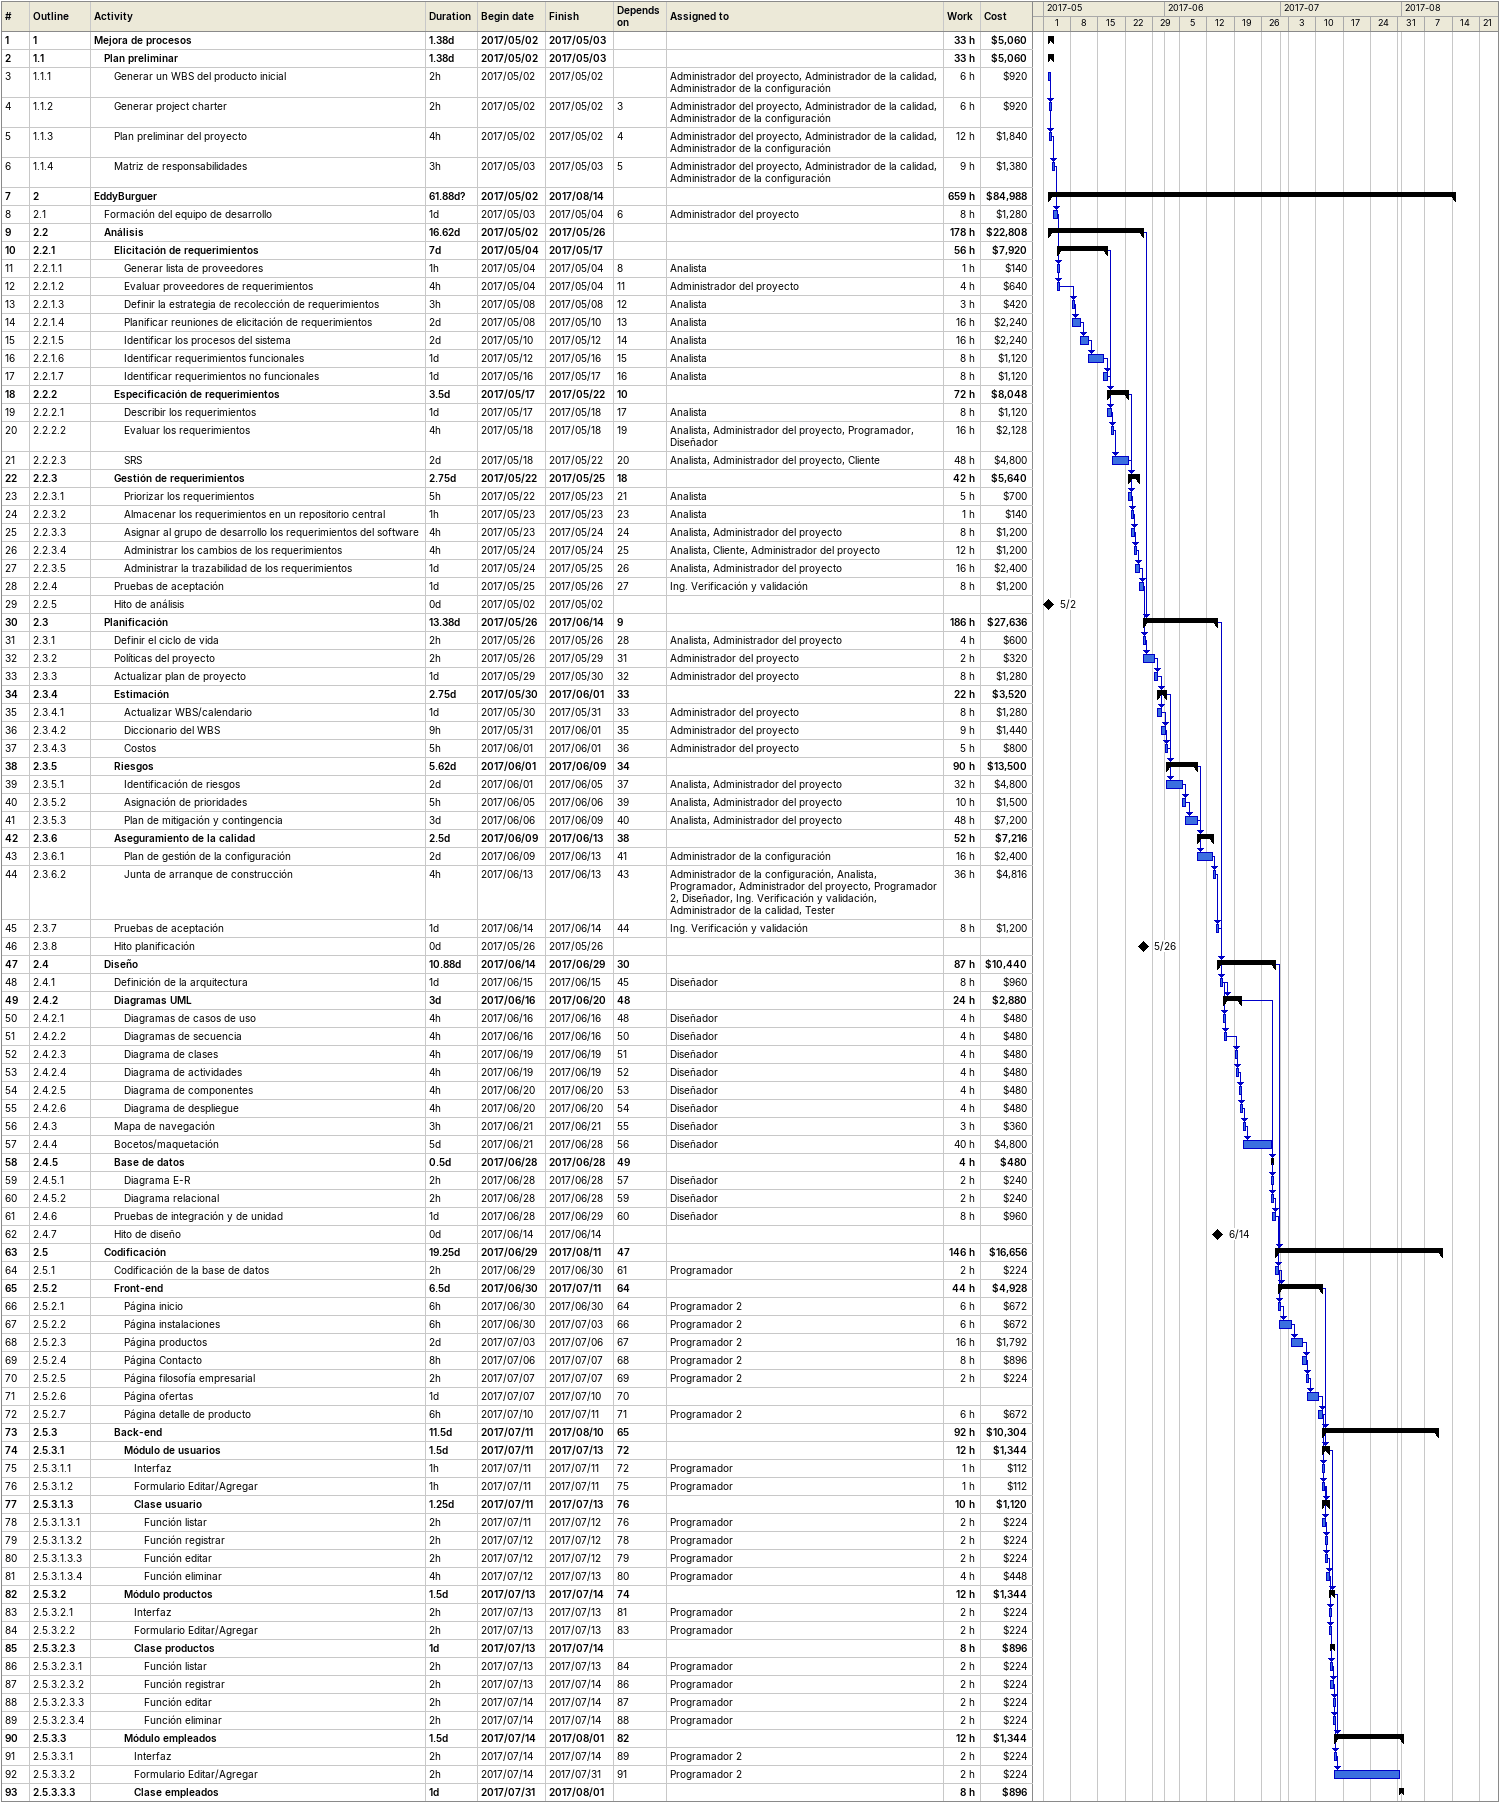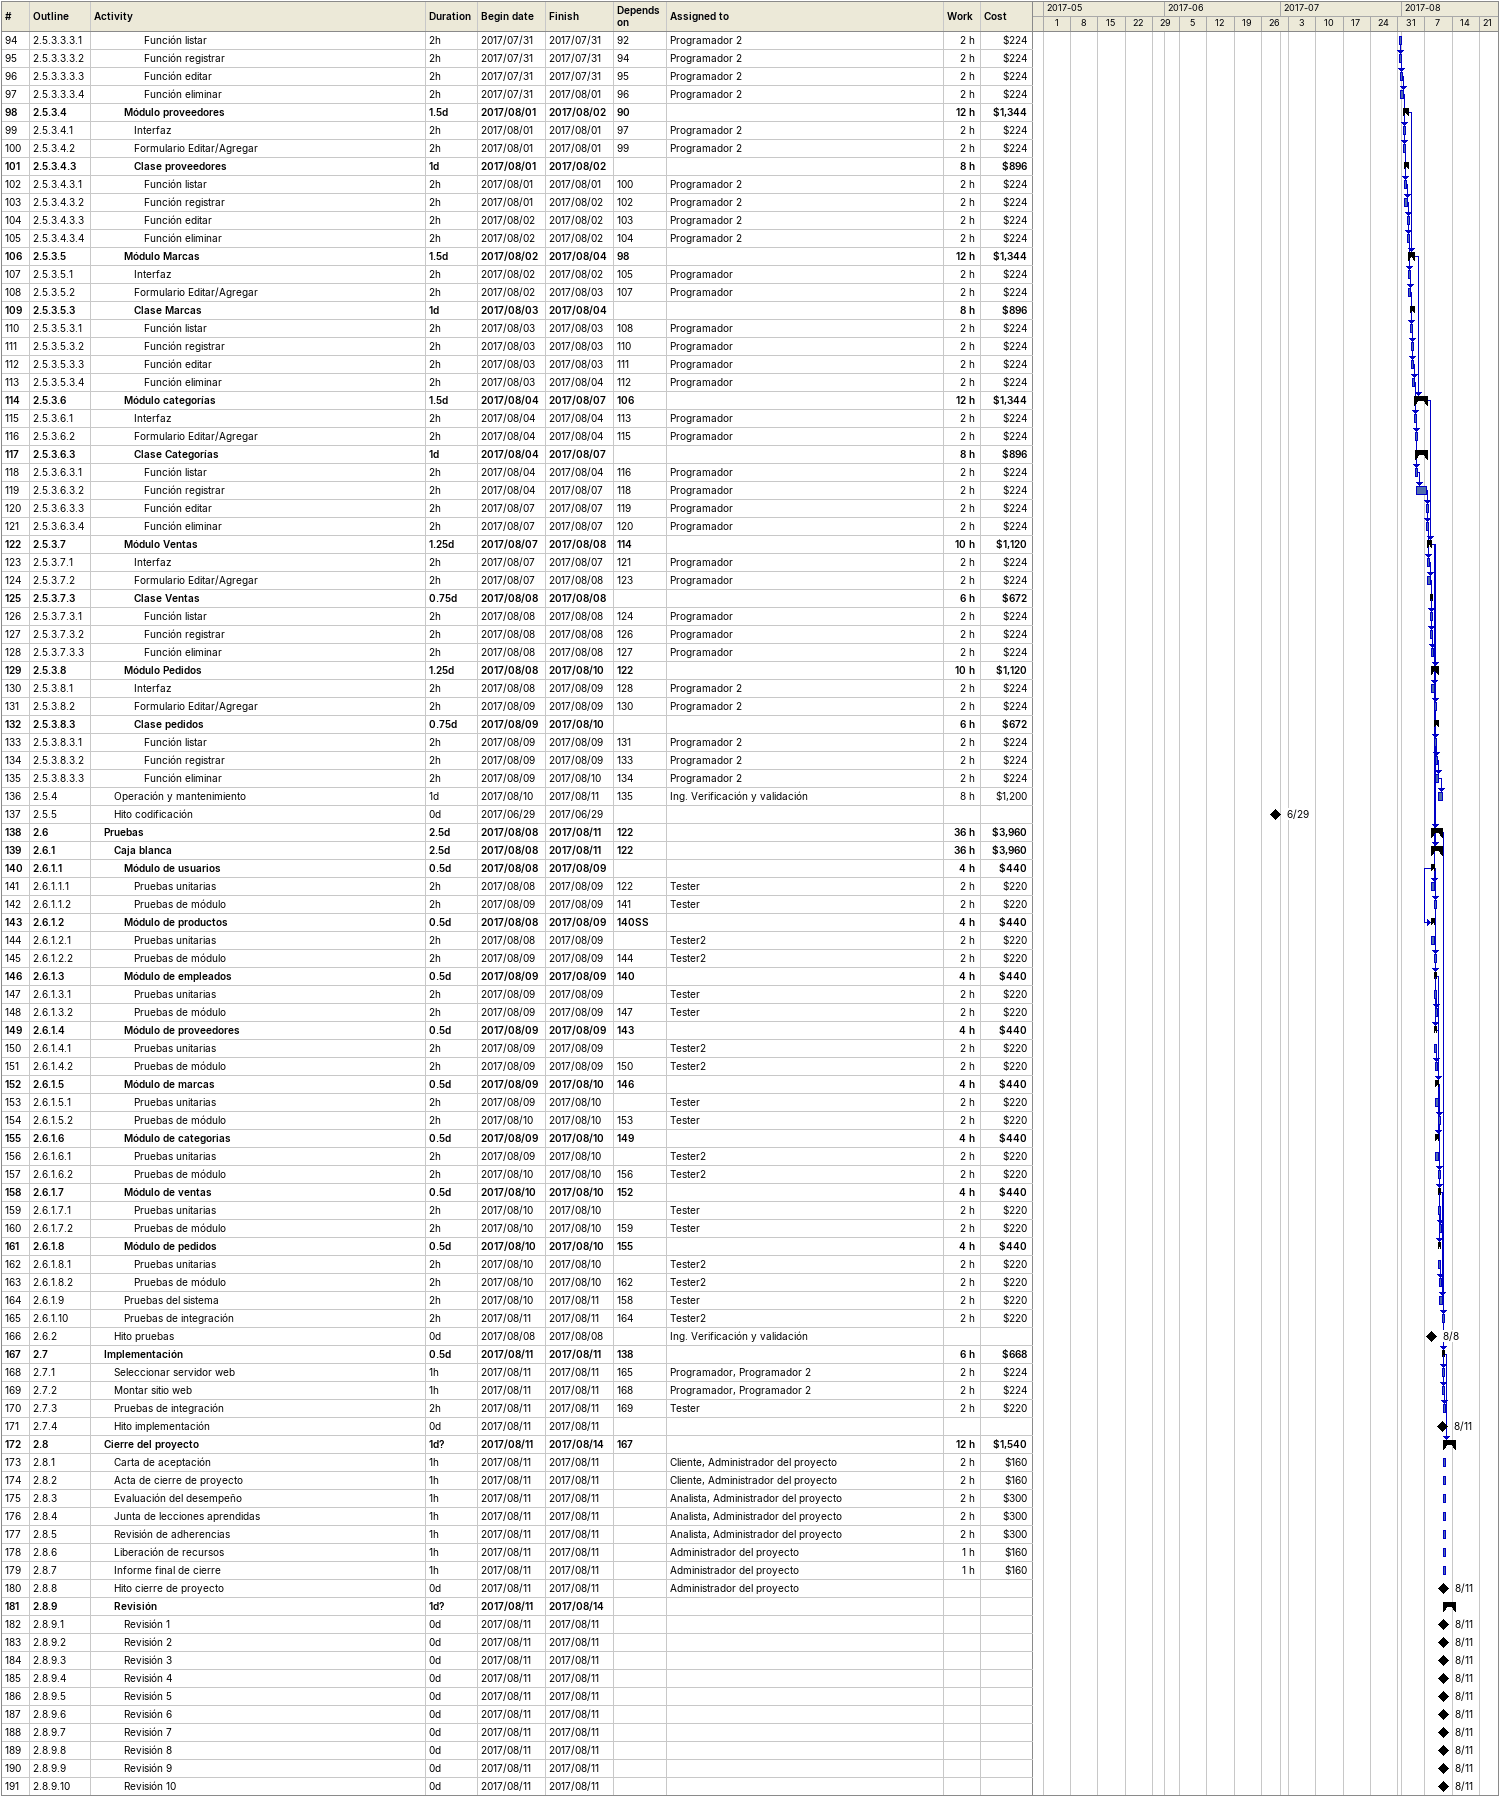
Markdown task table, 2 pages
| ID | WBS | Task | Duration | Start | Finish | Predecessors | Resources | Work (h) | Cost ($) |
|---|---|---|---|---|---|---|---|---|---|
| 1 | 1 | **Mejora de procesos** | 1.38d | 2017-05-02 | 2017-05-03 |  |  | 33 | 5060 |
| 2 | 1.1 | **Plan preliminar** | 1.38d | 2017-05-02 | 2017-05-03 |  |  | 33 | 5060 |
| 3 | 1.1.1 | Generar un WBS del producto inicial | 2h | 2017-05-02 | 2017-05-02 |  | Administrador del proyecto, Administrador de la calidad, Administrador de la configuración | 6 | 920 |
| 4 | 1.1.2 | Generar project charter | 2h | 2017-05-02 | 2017-05-02 | 3 | Administrador del proyecto, Administrador de la calidad, Administrador de la configuración | 6 | 920 |
| 5 | 1.1.3 | Plan preliminar del proyecto | 4h | 2017-05-02 | 2017-05-02 | 4 | Administrador del proyecto, Administrador de la calidad, Administrador de la configuración | 12 | 1840 |
| 6 | 1.1.4 | Matriz de responsabilidades | 3h | 2017-05-03 | 2017-05-03 | 5 | Administrador del proyecto, Administrador de la calidad, Administrador de la configuración | 9 | 1380 |
| 7 | 2 | **EddyBurguer** | 61.88d? | 2017-05-02 | 2017-08-14 |  |  | 659 | 84988 |
| 8 | 2.1 | Formación del equipo de desarrollo | 1d | 2017-05-03 | 2017-05-04 | 6 | Administrador del proyecto | 8 | 1280 |
| 9 | 2.2 | **Análisis** | 16.62d | 2017-05-02 | 2017-05-26 |  |  | 178 | 22808 |
| 10 | 2.2.1 | **Elicitación de requerimientos** | 7d | 2017-05-04 | 2017-05-17 |  |  | 56 | 7920 |
| 11 | 2.2.1.1 | Generar lista de proveedores | 1h | 2017-05-04 | 2017-05-04 | 8 | Analista | 1 | 140 |
| 12 | 2.2.1.2 | Evaluar proveedores de requerimientos | 4h | 2017-05-04 | 2017-05-04 | 11 | Administrador del proyecto | 4 | 640 |
| 13 | 2.2.1.3 | Definir la estrategia de recolección de requerimientos | 3h | 2017-05-08 | 2017-05-08 | 12 | Analista | 3 | 420 |
| 14 | 2.2.1.4 | Planificar reuniones de elicitación de requerimientos | 2d | 2017-05-08 | 2017-05-10 | 13 | Analista | 16 | 2240 |
| 15 | 2.2.1.5 | Identificar los procesos del sistema | 2d | 2017-05-10 | 2017-05-12 | 14 | Analista | 16 | 2240 |
| 16 | 2.2.1.6 | Identificar requerimientos funcionales | 1d | 2017-05-12 | 2017-05-16 | 15 | Analista | 8 | 1120 |
| 17 | 2.2.1.7 | Identificar requerimientos no funcionales | 1d | 2017-05-16 | 2017-05-17 | 16 | Analista | 8 | 1120 |
| 18 | 2.2.2 | **Especificación de requerimientos** | 3.5d | 2017-05-17 | 2017-05-22 | 10 |  | 72 | 8048 |
| 19 | 2.2.2.1 | Describir los requerimientos | 1d | 2017-05-17 | 2017-05-18 | 17 | Analista | 8 | 1120 |
| 20 | 2.2.2.2 | Evaluar los requerimientos | 4h | 2017-05-18 | 2017-05-18 | 19 | Analista, Administrador del proyecto, Programador, Diseñador | 16 | 2128 |
| 21 | 2.2.2.3 | SRS | 2d | 2017-05-18 | 2017-05-22 | 20 | Analista, Administrador del proyecto, Cliente | 48 | 4800 |
| 22 | 2.2.3 | **Gestión de requerimientos** | 2.75d | 2017-05-22 | 2017-05-25 | 18 |  | 42 | 5640 |
| 23 | 2.2.3.1 | Priorizar los requerimientos | 5h | 2017-05-22 | 2017-05-23 | 21 | Analista | 5 | 700 |
| 24 | 2.2.3.2 | Almacenar los requerimientos en un repositorio central | 1h | 2017-05-23 | 2017-05-23 | 23 | Analista | 1 | 140 |
| 25 | 2.2.3.3 | Asignar al grupo de desarrollo los requerimientos del software | 4h | 2017-05-23 | 2017-05-24 | 24 | Analista, Administrador del proyecto | 8 | 1200 |
| 26 | 2.2.3.4 | Administrar los cambios de los requerimientos | 4h | 2017-05-24 | 2017-05-24 | 25 | Analista, Cliente, Administrador del proyecto | 12 | 1200 |
| 27 | 2.2.3.5 | Administrar la trazabilidad de los requerimientos | 1d | 2017-05-24 | 2017-05-25 | 26 | Analista, Administrador del proyecto | 16 | 2400 |
| 28 | 2.2.4 | Pruebas de aceptación | 1d | 2017-05-25 | 2017-05-26 | 27 | Ing. Verificación y validación | 8 | 1200 |
| 29 | 2.2.5 | Hito de análisis | 0d | 2017-05-02 | 2017-05-02 |  |  |  |  |
| 30 | 2.3 | **Planificación** | 13.38d | 2017-05-26 | 2017-06-14 | 9 |  | 186 | 27636 |
| 31 | 2.3.1 | Definir el ciclo de vida | 2h | 2017-05-26 | 2017-05-26 | 28 | Analista, Administrador del proyecto | 4 | 600 |
| 32 | 2.3.2 | Políticas del proyecto | 2h | 2017-05-26 | 2017-05-29 | 31 | Administrador del proyecto | 2 | 320 |
| 33 | 2.3.3 | Actualizar plan de proyecto | 1d | 2017-05-29 | 2017-05-30 | 32 | Administrador del proyecto | 8 | 1280 |
| 34 | 2.3.4 | **Estimación** | 2.75d | 2017-05-30 | 2017-06-01 | 33 |  | 22 | 3520 |
| 35 | 2.3.4.1 | Actualizar WBS/calendario | 1d | 2017-05-30 | 2017-05-31 | 33 | Administrador del proyecto | 8 | 1280 |
| 36 | 2.3.4.2 | Diccionario del WBS | 9h | 2017-05-31 | 2017-06-01 | 35 | Administrador del proyecto | 9 | 1440 |
| 37 | 2.3.4.3 | Costos | 5h | 2017-06-01 | 2017-06-01 | 36 | Administrador del proyecto | 5 | 800 |
| 38 | 2.3.5 | **Riesgos** | 5.62d | 2017-06-01 | 2017-06-09 | 34 |  | 90 | 13500 |
| 39 | 2.3.5.1 | Identificación de riesgos | 2d | 2017-06-01 | 2017-06-05 | 37 | Analista, Administrador del proyecto | 32 | 4800 |
| 40 | 2.3.5.2 | Asignación de prioridades | 5h | 2017-06-05 | 2017-06-06 | 39 | Analista, Administrador del proyecto | 10 | 1500 |
| 41 | 2.3.5.3 | Plan de mitigación y contingencia | 3d | 2017-06-06 | 2017-06-09 | 40 | Analista, Administrador del proyecto | 48 | 7200 |
| 42 | 2.3.6 | **Aseguramiento de la calidad** | 2.5d | 2017-06-09 | 2017-06-13 | 38 |  | 52 | 7216 |
| 43 | 2.3.6.1 | Plan de gestión de la configuración | 2d | 2017-06-09 | 2017-06-13 | 41 | Administrador de la configuración | 16 | 2400 |
| 44 | 2.3.6.2 | Junta de arranque de construcción | 4h | 2017-06-13 | 2017-06-13 | 43 | Administrador de la configuración, Analista, Programador, Administrador del proyecto, Programador 2, Diseñador, Ing. Verificación y validación, Administrador de la calidad, Tester | 36 | 4816 |
| 45 | 2.3.7 | Pruebas de aceptación | 1d | 2017-06-14 | 2017-06-14 | 44 | Ing. Verificación y validación | 8 | 1200 |
| 46 | 2.3.8 | Hito planificación | 0d | 2017-05-26 | 2017-05-26 |  |  |  |  |
| 47 | 2.4 | **Diseño** | 10.88d | 2017-06-14 | 2017-06-29 | 30 |  | 87 | 10440 |
| 48 | 2.4.1 | Definición de la arquitectura | 1d | 2017-06-15 | 2017-06-15 | 45 | Diseñador | 8 | 960 |
| 49 | 2.4.2 | **Diagramas UML** | 3d | 2017-06-16 | 2017-06-20 | 48 |  | 24 | 2880 |
| 50 | 2.4.2.1 | Diagramas de casos de uso | 4h | 2017-06-16 | 2017-06-16 | 48 | Diseñador | 4 | 480 |
| 51 | 2.4.2.2 | Diagramas de secuencia | 4h | 2017-06-16 | 2017-06-16 | 50 | Diseñador | 4 | 480 |
| 52 | 2.4.2.3 | Diagrama de clases | 4h | 2017-06-19 | 2017-06-19 | 51 | Diseñador | 4 | 480 |
| 53 | 2.4.2.4 | Diagrama de actividades | 4h | 2017-06-19 | 2017-06-19 | 52 | Diseñador | 4 | 480 |
| 54 | 2.4.2.5 | Diagrama de componentes | 4h | 2017-06-20 | 2017-06-20 | 53 | Diseñador | 4 | 480 |
| 55 | 2.4.2.6 | Diagrama de despliegue | 4h | 2017-06-20 | 2017-06-20 | 54 | Diseñador | 4 | 480 |
| 56 | 2.4.3 | Mapa de navegación | 3h | 2017-06-21 | 2017-06-21 | 55 | Diseñador | 3 | 360 |
| 57 | 2.4.4 | Bocetos/maquetación | 5d | 2017-06-21 | 2017-06-28 | 56 | Diseñador | 40 | 4800 |
| 58 | 2.4.5 | **Base de datos** | 0.5d | 2017-06-28 | 2017-06-28 | 49 |  | 4 | 480 |
| 59 | 2.4.5.1 | Diagrama E-R | 2h | 2017-06-28 | 2017-06-28 | 57 | Diseñador | 2 | 240 |
| 60 | 2.4.5.2 | Diagrama relacional | 2h | 2017-06-28 | 2017-06-28 | 59 | Diseñador | 2 | 240 |
| 61 | 2.4.6 | Pruebas de integración y de unidad | 1d | 2017-06-28 | 2017-06-29 | 60 | Diseñador | 8 | 960 |
| 62 | 2.4.7 | Hito de diseño | 0d | 2017-06-14 | 2017-06-14 |  |  |  |  |
| 63 | 2.5 | **Codificación** | 19.25d | 2017-06-29 | 2017-08-11 | 47 |  | 146 | 16656 |
| 64 | 2.5.1 | Codificación de la base de datos | 2h | 2017-06-29 | 2017-06-30 | 61 | Programador | 2 | 224 |
| 65 | 2.5.2 | **Front-end** | 6.5d | 2017-06-30 | 2017-07-11 | 64 |  | 44 | 4928 |
| 66 | 2.5.2.1 | Página inicio | 6h | 2017-06-30 | 2017-06-30 | 64 | Programador 2 | 6 | 672 |
| 67 | 2.5.2.2 | Página instalaciones | 6h | 2017-06-30 | 2017-07-03 | 66 | Programador 2 | 6 | 672 |
| 68 | 2.5.2.3 | Página productos | 2d | 2017-07-03 | 2017-07-06 | 67 | Programador 2 | 16 | 1792 |
| 69 | 2.5.2.4 | Página Contacto | 8h | 2017-07-06 | 2017-07-07 | 68 | Programador 2 | 8 | 896 |
| 70 | 2.5.2.5 | Página filosofía empresarial | 2h | 2017-07-07 | 2017-07-07 | 69 | Programador 2 | 2 | 224 |
| 71 | 2.5.2.6 | Página ofertas | 1d | 2017-07-07 | 2017-07-10 | 70 |  |  |  |
| 72 | 2.5.2.7 | Página detalle de producto | 6h | 2017-07-10 | 2017-07-11 | 71 | Programador 2 | 6 | 672 |
| 73 | 2.5.3 | **Back-end** | 11.5d | 2017-07-11 | 2017-08-10 | 65 |  | 92 | 10304 |
| 74 | 2.5.3.1 | **Módulo de usuarios** | 1.5d | 2017-07-11 | 2017-07-13 | 72 |  | 12 | 1344 |
| 75 | 2.5.3.1.1 | Interfaz | 1h | 2017-07-11 | 2017-07-11 | 72 | Programador | 1 | 112 |
| 76 | 2.5.3.1.2 | Formulario Editar/Agregar | 1h | 2017-07-11 | 2017-07-11 | 75 | Programador | 1 | 112 |
| 77 | 2.5.3.1.3 | **Clase usuario** | 1.25d | 2017-07-11 | 2017-07-13 | 76 |  | 10 | 1120 |
| 78 | 2.5.3.1.3.1 | Función listar | 2h | 2017-07-11 | 2017-07-12 | 76 | Programador | 2 | 224 |
| 79 | 2.5.3.1.3.2 | Función registrar | 2h | 2017-07-12 | 2017-07-12 | 78 | Programador | 2 | 224 |
| 80 | 2.5.3.1.3.3 | Función editar | 2h | 2017-07-12 | 2017-07-12 | 79 | Programador | 2 | 224 |
| 81 | 2.5.3.1.3.4 | Función eliminar | 4h | 2017-07-12 | 2017-07-13 | 80 | Programador | 4 | 448 |
| 82 | 2.5.3.2 | **Módulo productos** | 1.5d | 2017-07-13 | 2017-07-14 | 74 |  | 12 | 1344 |
| 83 | 2.5.3.2.1 | Interfaz | 2h | 2017-07-13 | 2017-07-13 | 81 | Programador | 2 | 224 |
| 84 | 2.5.3.2.2 | Formulario Editar/Agregar | 2h | 2017-07-13 | 2017-07-13 | 83 | Programador | 2 | 224 |
| 85 | 2.5.3.2.3 | **Clase productos** | 1d | 2017-07-13 | 2017-07-14 |  |  | 8 | 896 |
| 86 | 2.5.3.2.3.1 | Función listar | 2h | 2017-07-13 | 2017-07-13 | 84 | Programador | 2 | 224 |
| 87 | 2.5.3.2.3.2 | Función registrar | 2h | 2017-07-13 | 2017-07-14 | 86 | Programador | 2 | 224 |
| 88 | 2.5.3.2.3.3 | Función editar | 2h | 2017-07-14 | 2017-07-14 | 87 | Programador | 2 | 224 |
| 89 | 2.5.3.2.3.4 | Función eliminar | 2h | 2017-07-14 | 2017-07-14 | 88 | Programador | 2 | 224 |
| 90 | 2.5.3.3 | **Módulo empleados** | 1.5d | 2017-07-14 | 2017-08-01 | 82 |  | 12 | 1344 |
| 91 | 2.5.3.3.1 | Interfaz | 2h | 2017-07-14 | 2017-07-14 | 89 | Programador 2 | 2 | 224 |
| 92 | 2.5.3.3.2 | Formulario Editar/Agregar | 2h | 2017-07-14 | 2017-07-31 | 91 | Programador 2 | 2 | 224 |
| 93 | 2.5.3.3.3 | **Clase empleados** | 1d | 2017-07-31 | 2017-08-01 |  |  | 8 | 896 |
| 94 | 2.5.3.3.3.1 | Función listar | 2h | 2017-07-31 | 2017-07-31 | 92 | Programador 2 | 2 | 224 |
| 95 | 2.5.3.3.3.2 | Función registrar | 2h | 2017-07-31 | 2017-07-31 | 94 | Programador 2 | 2 | 224 |
| 96 | 2.5.3.3.3.3 | Función editar | 2h | 2017-07-31 | 2017-07-31 | 95 | Programador 2 | 2 | 224 |
| 97 | 2.5.3.3.3.4 | Función eliminar | 2h | 2017-07-31 | 2017-08-01 | 96 | Programador 2 | 2 | 224 |
| 98 | 2.5.3.4 | **Módulo proveedores** | 1.5d | 2017-08-01 | 2017-08-02 | 90 |  | 12 | 1344 |
| 99 | 2.5.3.4.1 | Interfaz | 2h | 2017-08-01 | 2017-08-01 | 97 | Programador 2 | 2 | 224 |
| 100 | 2.5.3.4.2 | Formulario Editar/Agregar | 2h | 2017-08-01 | 2017-08-01 | 99 | Programador 2 | 2 | 224 |
| 101 | 2.5.3.4.3 | **Clase proveedores** | 1d | 2017-08-01 | 2017-08-02 |  |  | 8 | 896 |
| 102 | 2.5.3.4.3.1 | Función listar | 2h | 2017-08-01 | 2017-08-01 | 100 | Programador 2 | 2 | 224 |
| 103 | 2.5.3.4.3.2 | Función registrar | 2h | 2017-08-01 | 2017-08-02 | 102 | Programador 2 | 2 | 224 |
| 104 | 2.5.3.4.3.3 | Función editar | 2h | 2017-08-02 | 2017-08-02 | 103 | Programador 2 | 2 | 224 |
| 105 | 2.5.3.4.3.4 | Función eliminar | 2h | 2017-08-02 | 2017-08-02 | 104 | Programador 2 | 2 | 224 |
| 106 | 2.5.3.5 | **Módulo Marcas** | 1.5d | 2017-08-02 | 2017-08-04 | 98 |  | 12 | 1344 |
| 107 | 2.5.3.5.1 | Interfaz | 2h | 2017-08-02 | 2017-08-02 | 105 | Programador | 2 | 224 |
| 108 | 2.5.3.5.2 | Formulario Editar/Agregar | 2h | 2017-08-02 | 2017-08-03 | 107 | Programador | 2 | 224 |
| 109 | 2.5.3.5.3 | **Clase Marcas** | 1d | 2017-08-03 | 2017-08-04 |  |  | 8 | 896 |
| 110 | 2.5.3.5.3.1 | Función listar | 2h | 2017-08-03 | 2017-08-03 | 108 | Programador | 2 | 224 |
| 111 | 2.5.3.5.3.2 | Función registrar | 2h | 2017-08-03 | 2017-08-03 | 110 | Programador | 2 | 224 |
| 112 | 2.5.3.5.3.3 | Función editar | 2h | 2017-08-03 | 2017-08-03 | 111 | Programador | 2 | 224 |
| 113 | 2.5.3.5.3.4 | Función eliminar | 2h | 2017-08-03 | 2017-08-04 | 112 | Programador | 2 | 224 |
| 114 | 2.5.3.6 | **Módulo categorías** | 1.5d | 2017-08-04 | 2017-08-07 | 106 |  | 12 | 1344 |
| 115 | 2.5.3.6.1 | Interfaz | 2h | 2017-08-04 | 2017-08-04 | 113 | Programador | 2 | 224 |
| 116 | 2.5.3.6.2 | Formulario Editar/Agregar | 2h | 2017-08-04 | 2017-08-04 | 115 | Programador | 2 | 224 |
| 117 | 2.5.3.6.3 | **Clase Categorías** | 1d | 2017-08-04 | 2017-08-07 |  |  | 8 | 896 |
| 118 | 2.5.3.6.3.1 | Función listar | 2h | 2017-08-04 | 2017-08-04 | 116 | Programador | 2 | 224 |
| 119 | 2.5.3.6.3.2 | Función registrar | 2h | 2017-08-04 | 2017-08-07 | 118 | Programador | 2 | 224 |
| 120 | 2.5.3.6.3.3 | Función editar | 2h | 2017-08-07 | 2017-08-07 | 119 | Programador | 2 | 224 |
| 121 | 2.5.3.6.3.4 | Función eliminar | 2h | 2017-08-07 | 2017-08-07 | 120 | Programador | 2 | 224 |
| 122 | 2.5.3.7 | **Módulo Ventas** | 1.25d | 2017-08-07 | 2017-08-08 | 114 |  | 10 | 1120 |
| 123 | 2.5.3.7.1 | Interfaz | 2h | 2017-08-07 | 2017-08-07 | 121 | Programador | 2 | 224 |
| 124 | 2.5.3.7.2 | Formulario Editar/Agregar | 2h | 2017-08-07 | 2017-08-08 | 123 | Programador | 2 | 224 |
| 125 | 2.5.3.7.3 | **Clase Ventas** | 0.75d | 2017-08-08 | 2017-08-08 |  |  | 6 | 672 |
| 126 | 2.5.3.7.3.1 | Función listar | 2h | 2017-08-08 | 2017-08-08 | 124 | Programador | 2 | 224 |
| 127 | 2.5.3.7.3.2 | Función registrar | 2h | 2017-08-08 | 2017-08-08 | 126 | Programador | 2 | 224 |
| 128 | 2.5.3.7.3.3 | Función eliminar | 2h | 2017-08-08 | 2017-08-08 | 127 | Programador | 2 | 224 |
| 129 | 2.5.3.8 | **Módulo Pedidos** | 1.25d | 2017-08-08 | 2017-08-10 | 122 |  | 10 | 1120 |
| 130 | 2.5.3.8.1 | Interfaz | 2h | 2017-08-08 | 2017-08-09 | 128 | Programador 2 | 2 | 224 |
| 131 | 2.5.3.8.2 | Formulario Editar/Agregar | 2h | 2017-08-09 | 2017-08-09 | 130 | Programador 2 | 2 | 224 |
| 132 | 2.5.3.8.3 | **Clase pedidos** | 0.75d | 2017-08-09 | 2017-08-10 |  |  | 6 | 672 |
| 133 | 2.5.3.8.3.1 | Función listar | 2h | 2017-08-09 | 2017-08-09 | 131 | Programador 2 | 2 | 224 |
| 134 | 2.5.3.8.3.2 | Función registrar | 2h | 2017-08-09 | 2017-08-09 | 133 | Programador 2 | 2 | 224 |
| 135 | 2.5.3.8.3.3 | Función eliminar | 2h | 2017-08-09 | 2017-08-10 | 134 | Programador 2 | 2 | 224 |
| 136 | 2.5.4 | Operación y mantenimiento | 1d | 2017-08-10 | 2017-08-11 | 135 | Ing. Verificación y validación | 8 | 1200 |
| 137 | 2.5.5 | Hito codificación | 0d | 2017-06-29 | 2017-06-29 |  |  |  |  |
| 138 | 2.6 | **Pruebas** | 2.5d | 2017-08-08 | 2017-08-11 | 122 |  | 36 | 3960 |
| 139 | 2.6.1 | **Caja blanca** | 2.5d | 2017-08-08 | 2017-08-11 | 122 |  | 36 | 3960 |
| 140 | 2.6.1.1 | **Módulo de usuarios** | 0.5d | 2017-08-08 | 2017-08-09 |  |  | 4 | 440 |
| 141 | 2.6.1.1.1 | Pruebas unitarias | 2h | 2017-08-08 | 2017-08-09 | 122 | Tester | 2 | 220 |
| 142 | 2.6.1.1.2 | Pruebas de módulo | 2h | 2017-08-09 | 2017-08-09 | 141 | Tester | 2 | 220 |
| 143 | 2.6.1.2 | **Módulo de productos** | 0.5d | 2017-08-08 | 2017-08-09 | 140SS |  | 4 | 440 |
| 144 | 2.6.1.2.1 | Pruebas unitarias | 2h | 2017-08-08 | 2017-08-09 |  | Tester2 | 2 | 220 |
| 145 | 2.6.1.2.2 | Pruebas de módulo | 2h | 2017-08-09 | 2017-08-09 | 144 | Tester2 | 2 | 220 |
| 146 | 2.6.1.3 | **Módulo de empleados** | 0.5d | 2017-08-09 | 2017-08-09 | 140 |  | 4 | 440 |
| 147 | 2.6.1.3.1 | Pruebas unitarias | 2h | 2017-08-09 | 2017-08-09 |  | Tester | 2 | 220 |
| 148 | 2.6.1.3.2 | Pruebas de módulo | 2h | 2017-08-09 | 2017-08-09 | 147 | Tester | 2 | 220 |
| 149 | 2.6.1.4 | **Módulo de proveedores** | 0.5d | 2017-08-09 | 2017-08-09 | 143 |  | 4 | 440 |
| 150 | 2.6.1.4.1 | Pruebas unitarias | 2h | 2017-08-09 | 2017-08-09 |  | Tester2 | 2 | 220 |
| 151 | 2.6.1.4.2 | Pruebas de módulo | 2h | 2017-08-09 | 2017-08-09 | 150 | Tester2 | 2 | 220 |
| 152 | 2.6.1.5 | **Módulo de marcas** | 0.5d | 2017-08-09 | 2017-08-10 | 146 |  | 4 | 440 |
| 153 | 2.6.1.5.1 | Pruebas unitarias | 2h | 2017-08-09 | 2017-08-10 |  | Tester | 2 | 220 |
| 154 | 2.6.1.5.2 | Pruebas de módulo | 2h | 2017-08-10 | 2017-08-10 | 153 | Tester | 2 | 220 |
| 155 | 2.6.1.6 | **Módulo de categorias** | 0.5d | 2017-08-09 | 2017-08-10 | 149 |  | 4 | 440 |
| 156 | 2.6.1.6.1 | Pruebas unitarias | 2h | 2017-08-09 | 2017-08-10 |  | Tester2 | 2 | 220 |
| 157 | 2.6.1.6.2 | Pruebas de módulo | 2h | 2017-08-10 | 2017-08-10 | 156 | Tester2 | 2 | 220 |
| 158 | 2.6.1.7 | **Módulo de ventas** | 0.5d | 2017-08-10 | 2017-08-10 | 152 |  | 4 | 440 |
| 159 | 2.6.1.7.1 | Pruebas unitarias | 2h | 2017-08-10 | 2017-08-10 |  | Tester | 2 | 220 |
| 160 | 2.6.1.7.2 | Pruebas de módulo | 2h | 2017-08-10 | 2017-08-10 | 159 | Tester | 2 | 220 |
| 161 | 2.6.1.8 | **Módulo de pedidos** | 0.5d | 2017-08-10 | 2017-08-10 | 155 |  | 4 | 440 |
| 162 | 2.6.1.8.1 | Pruebas unitarias | 2h | 2017-08-10 | 2017-08-10 |  | Tester2 | 2 | 220 |
| 163 | 2.6.1.8.2 | Pruebas de módulo | 2h | 2017-08-10 | 2017-08-10 | 162 | Tester2 | 2 | 220 |
| 164 | 2.6.1.9 | Pruebas del sistema | 2h | 2017-08-10 | 2017-08-11 | 158 | Tester | 2 | 220 |
| 165 | 2.6.1.10 | Pruebas de integración | 2h | 2017-08-11 | 2017-08-11 | 164 | Tester2 | 2 | 220 |
| 166 | 2.6.2 | Hito pruebas | 0d | 2017-08-08 | 2017-08-08 |  | Ing. Verificación y validación |  |  |
| 167 | 2.7 | **Implementación** | 0.5d | 2017-08-11 | 2017-08-11 | 138 |  | 6 | 668 |
| 168 | 2.7.1 | Seleccionar servidor web | 1h | 2017-08-11 | 2017-08-11 | 165 | Programador, Programador 2 | 2 | 224 |
| 169 | 2.7.2 | Montar sitio web | 1h | 2017-08-11 | 2017-08-11 | 168 | Programador, Programador 2 | 2 | 224 |
| 170 | 2.7.3 | Pruebas de integración | 2h | 2017-08-11 | 2017-08-11 | 169 | Tester | 2 | 220 |
| 171 | 2.7.4 | Hito implementación | 0d | 2017-08-11 | 2017-08-11 |  |  |  |  |
| 172 | 2.8 | **Cierre del proyecto** | 1d? | 2017-08-11 | 2017-08-14 | 167 |  | 12 | 1540 |
| 173 | 2.8.1 | Carta de aceptación | 1h | 2017-08-11 | 2017-08-11 |  | Cliente, Administrador del proyecto | 2 | 160 |
| 174 | 2.8.2 | Acta de cierre de proyecto | 1h | 2017-08-11 | 2017-08-11 |  | Cliente, Administrador del proyecto | 2 | 160 |
| 175 | 2.8.3 | Evaluación del desempeño | 1h | 2017-08-11 | 2017-08-11 |  | Analista, Administrador del proyecto | 2 | 300 |
| 176 | 2.8.4 | Junta de lecciones aprendidas | 1h | 2017-08-11 | 2017-08-11 |  | Analista, Administrador del proyecto | 2 | 300 |
| 177 | 2.8.5 | Revisión de adherencias | 1h | 2017-08-11 | 2017-08-11 |  | Analista, Administrador del proyecto | 2 | 300 |
| 178 | 2.8.6 | Liberación de recursos | 1h | 2017-08-11 | 2017-08-11 |  | Administrador del proyecto | 1 | 160 |
| 179 | 2.8.7 | Informe final de cierre | 1h | 2017-08-11 | 2017-08-11 |  | Administrador del proyecto | 1 | 160 |
| 180 | 2.8.8 | Hito cierre de proyecto | 0d | 2017-08-11 | 2017-08-11 |  | Administrador del proyecto |  |  |
| 181 | 2.8.9 | **Revisión** | 1d? | 2017-08-11 | 2017-08-14 |  |  |  |  |
| 182 | 2.8.9.1 | Revisión 1 | 0d | 2017-08-11 | 2017-08-11 |  |  |  |  |
| 183 | 2.8.9.2 | Revisión 2 | 0d | 2017-08-11 | 2017-08-11 |  |  |  |  |
| 184 | 2.8.9.3 | Revisión 3 | 0d | 2017-08-11 | 2017-08-11 |  |  |  |  |
| 185 | 2.8.9.4 | Revisión 4 | 0d | 2017-08-11 | 2017-08-11 |  |  |  |  |
| 186 | 2.8.9.5 | Revisión 5 | 0d | 2017-08-11 | 2017-08-11 |  |  |  |  |
| 187 | 2.8.9.6 | Revisión 6 | 0d | 2017-08-11 | 2017-08-11 |  |  |  |  |
| 188 | 2.8.9.7 | Revisión 7 | 0d | 2017-08-11 | 2017-08-11 |  |  |  |  |
| 189 | 2.8.9.8 | Revisión 8 | 0d | 2017-08-11 | 2017-08-11 |  |  |  |  |
| 190 | 2.8.9.9 | Revisión 9 | 0d | 2017-08-11 | 2017-08-11 |  |  |  |  |
| 191 | 2.8.9.10 | Revisión 10 | 0d | 2017-08-11 | 2017-08-11 |  |  |  |  |
